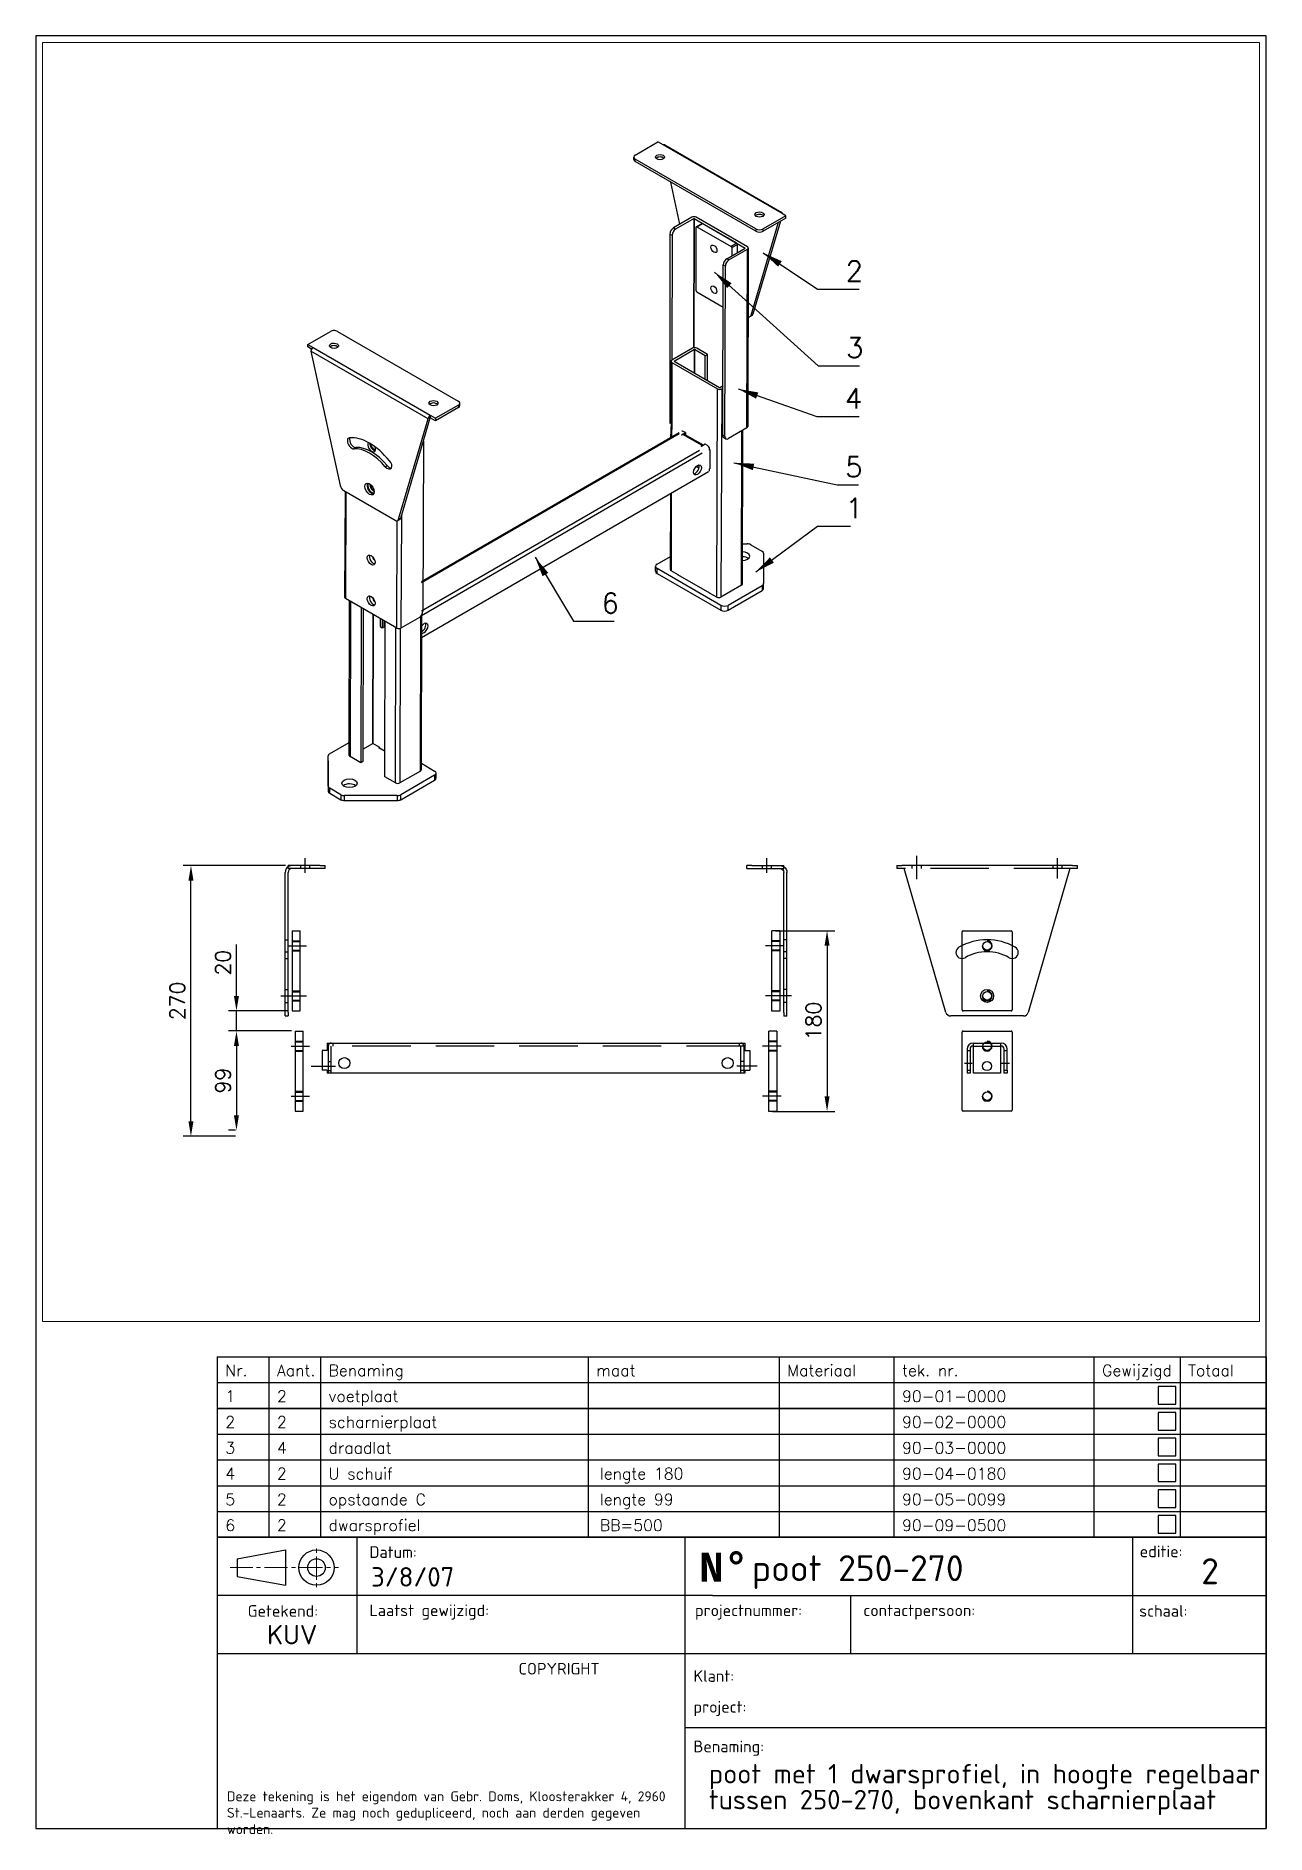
# Paper-space layout 'A4 Ver' of a CAD drawing. Extents: x 549 to 739, y -3 to 275.
# The model-space entities are those that its viewports show. They can reach past a viewport. Long polylines and large blocks are cut down to what shows.
import ezdxf
from ezdxf.enums import TextEntityAlignment as Align

# ---------------------------------------------------------------- set-up
doc = ezdxf.new("R2010")
doc.units = 0
doc.header["$LTSCALE"] = 0.2
doc.linetypes.add('Aslijn', pattern=[28.575, 19.05, -3.175, 3.175, -3.175])
doc.linetypes.add('Streeplijn', pattern=[10, 7, -3])
doc.layers.get('0').update_dxf_attribs({"linetype": 'CONTINUOUS'})
doc.layers.get('Defpoints').update_dxf_attribs({"linetype": 'CONTINUOUS'})
for name, color, linetype in [('70VOL', 5, 'CONTINUOUS'), ('draadlat', 212, 'CONTINUOUS'), ('dwarsprofiel', 42, 'CONTINUOUS'), ('scharnierplaat', 232, 'CONTINUOUS')]:
    doc.layers.add(name, color=color, linetype=linetype)
doc.layers.add('View', color=9, linetype='CONTINUOUS', plot=False)
doc.styles.add('ISOCPEUR', font='isocpeur.ttf')
doc.styles.add('ROMAND', font='', dxfattribs={"height": 2})
doc.styles.add('ROMANS', font='romans.shx')
doc.styles.add('SIMPLEX', font='SIMPLEX', dxfattribs={"width": 0.75})
doc.styles.get('ROMAND').set_extended_font_data('romand.shx')
doc.dimstyles.new('1_OP_06$0', dxfattribs={"dimscale": 6, "dimtxt": 2.5, "dimasz": 2.5, "dimexe": 1.3, "dimexo": 0.6, "dimgap": 1, "dimtad": 1, "dimdec": 1, "dimdsep": 46, "dimtxsty": 'ROMANS', "dimcen": -1.5, "dimclrd": 150, "dimclre": 150, "dimclrt": 5, "dimadec": 0, "dimazin": 0, "dimtfac": 1, "dimtdec": 1, "dimtmove": 0, "dimatfit": 3, "dimfxl": 0, "dimtolj": 1, "dimtzin": 0, "dimarcsym": 0})
doc.dimstyles.new('1_OP_08$7', dxfattribs={"dimscale": 8, "dimtxt": 2.5, "dimasz": 2.5, "dimexe": 1.3, "dimexo": 0.6, "dimgap": 1, "dimtad": 1, "dimdec": 1, "dimdsep": 46, "dimtxsty": 'ROMANS', "dimcen": -1.5, "dimclrd": 150, "dimclre": 150, "dimclrt": 5, "dimadec": 0, "dimazin": 0, "dimtfac": 1, "dimtdec": 1, "dimtmove": 0, "dimatfit": 3, "dimfxl": 0, "dimtolj": 1, "dimtzin": 0, "dimarcsym": 0})

# ---------------------------------------------------------------- blocks, each defined once
blk = doc.blocks.new('ISO_A4')
for p, q in [((200, 287), (10, 287)), ((10, 287), (10, 10)), ((200, 10), (200, 287)), ((10, 10), (200, 10))]:
    blk.add_line(p, q)
blk = doc.blocks.new('titelhoek1')
for p, q in [((162.06, 45), (0.06, 45)), ((0.06, 45), (0.06, 0)), ((21.62, 45), (21.62, 36)), ((72.32, 0), (72.32, 45)), ((141.44, 45), (141.44, 36)), ((162.06, 45), (162.06, 0)), ((3.12, 41.69), (10.59, 43.05)), ((3.12, 41.69), (3.12, 38.96)), ((10.59, 43.05), (10.59, 37.59)), ((3.12, 38.96), (10.59, 37.59)), ((76.56, 36), (0.06, 36)), ((21.62, 36), (21.62, 27)), ((76.56, 36), (162.06, 36)), ((97.85, 36), (97.85, 27)), ((141.44, 36), (141.44, 27)), ((162.06, 27), (0.06, 27)), ((72.32, 15.59), (162.06, 15.59)), ((0.06, 0), (162.06, 0))]:
    blk.add_line(p, q)
at = {"lineweight": 9}
for p, q in [((15.39, 43.28), (15.39, 42.63)), ((15.39, 42.04), (15.39, 38.45)), ((2.04, 40.32), (5.55, 40.32)), ((6.12, 40.32), (6.72, 40.32)), ((7.37, 40.32), (10.93, 40.32)), ((11.55, 40.32), (12.15, 40.32)), ((12.78, 40.32), (16.31, 40.32)), ((16.96, 40.32), (17.53, 40.32)), ((18.15, 40.32), (18.81, 40.32)), ((15.39, 37.93), (15.39, 37.3))]:
    blk.add_line(p, q, dxfattribs=at)
for radius in [2.73, 1.36]:
    blk.add_circle((15.39, 40.32), radius)
at = {"style": 'ISOCPEUR'}
for s, p in [('Datum:', (23.56, 41.82)), ('editie:', (142.55, 41.92)), ('Getekend:', (4.75, 32.72)), ('Laatst gewijzigd:', (23.56, 32.82)), ('projectnummer:', (73.85, 32.82)), ('contactpersoon:', (99.86, 32.82)), ('schaal:', (142.46, 32.74)), ('COPYRIGHT ', (46.6, 23.8)), ('Klant:', (73.62, 22.67)), ('project:', (73.62, 17.91)), ('Benaming:', (73.62, 11.78))]:
    blk.add_text(s, height=1.8, dxfattribs=at).set_placement(p)
at = {"insert": (74.49, 42.64), "char_height": 4.5, "width": 5, "attachment_point": 1, "style": 'ROMAND'}
blk.add_mtext('{\\fMonospac821 BT|b1|i0|c0|p49;N°}', dxfattribs=at)
at = {"lineweight": 9, "insert": (1.56, 5.74), "char_height": 1.52, "width": 71.22, "attachment_point": 1, "style": 'ISOCPEUR'}
blk.add_mtext('Deze tekening is het eigendom van Gebr. Doms, Kloosterakker 4, 2960 St.-Lenaarts. Ze mag noch gedupliceerd, noch aan derden gegeven worden.', dxfattribs=at)
at = {"style": 'ISOCPEUR'}
for tag, height, p in [('TEKENINGNR', 4, (82.64, 37.03)), ('CREATING_DATE', 3, (23.82, 36.49)), ('MODIFICATION_TIME', 3, (23.82, 27.49)), ('PROJECTNR', 3, (73.74, 27.6)), ('CONTACTPERSOON', 3, (99.76, 27.6)), ('KLANTNAAM', 3, (82.92, 21.47)), ('PROJECTOMSCHRIJVING:', 3, (82.92, 16.68))]:
    blk.add_attdef(tag, text='', height=height, dxfattribs=at).set_placement(p, align=Align.BOTTOM_LEFT)
for tag, height, p in [('VERSIE', 4, (153.41, 36.56)), ('MADE_BY', 3, (11.64, 27.56)), ('SCHAAL', 3, (153.27, 27.56))]:
    blk.add_attdef(tag, text='', height=height, dxfattribs=at).set_placement(p, align=Align.BOTTOM_CENTER)
for tag, p in [('BENAMING1', (75.99, 6.97)), ('BENAMING2', (75.99, 2.97))]:
    blk.add_attdef(tag, p, '', height=3, dxfattribs=at)
blk = doc.blocks.new('stuklijst poten 0')
for p, q in [((-1097.3, 0), (0, 0)), ((-1097.3, 0), (-1097.3, -27)), ((-1043.3, 0), (-1043.3, -27)), ((-989.3, 0), (-989.3, -27)), ((-709.3, 0), (-709.3, -27)), ((-509.3, 0), (-509.3, -27)), ((-509.3, 0), (-509.3, -27)), ((-389.3, 0), (-389.3, -27)), ((-180, 0), (-180, -27)), ((-90, 0), (-90, -27)), ((0, 0), (0, -27)), ((-1097.3, -27), (0, -27))]:
    blk.add_line(p, q)
at = {"style": 'SIMPLEX'}
for s, p in [('Nr.', (-1088.8, -20.3)), ('Aant.', (-1034.8, -20.3)), ('Benaming', (-980.8, -20.3)), ('maat', (-700.8, -20.3)), ('Materiaal', (-500.8, -20.3)), ('tek. nr.', (-380.8, -20.3)), ('Gewijzigd', (-171.5, -20.3)), ('Totaal', (-81.5, -20.3))]:
    blk.add_text(s, height=12, dxfattribs=at).set_placement(p)
blk = doc.blocks.new('stuklijstpoten2')
for p, q in [((-1097.3, 0), (0, 0)), ((-1097.3, 0), (-1097.3, -27)), ((-1043.3, 0), (-1043.3, -27)), ((-989.3, 0), (-989.3, -27)), ((-709.3, 0), (-709.3, -27)), ((-509.3, 0), (-509.3, -27)), ((-509.3, 0), (-509.3, -27)), ((-389.3, 0), (-389.3, -27)), ((-180, 0), (-180, -27)), ((-90, 0), (-90, -27)), ((0, 0), (0, -27)), ((-1097.3, -27), (0, -27))]:
    blk.add_line(p, q)
blk.add_lwpolyline([(-94.3, -4.3), (-112.7, -4.3), (-112.7, -22.7), (-94.3, -22.7)], close=True)
at = {"style": 'SIMPLEX'}
for tag, p in [('1GENST{4.5}', (-1088.8, -20.3)), ('2GENST{4.5}', (-1034.8, -20.3)), ('5GENST{17.5}', (-980.8, -20.3)), ('14GENST{22.5}', (-697.9, -20.3)), ('9GENST{20}', (-500.8, -20.3)), ('15GENST{10}', (-380.8, -20.3)), ('17GENST{7.5}', (-81.5, -20.3))]:
    blk.add_attdef(tag, p, '', height=12, dxfattribs=at)
blk = doc.blocks.new('A$C4EBF2C44')
for p, q in [((0, 150), (5, 150)), ((0, 150), (0, 147)), ((5, 147), (0, 147)), ((175, 150), (5, 150)), ((49, 3.6), (7.5, 147)), ((172.5, 147), (131, 3.6)), ((172.5, 147), (172.5, 147)), ((175, 150), (180, 150)), ((180, 147), (175, 147)), ((180, 147), (180, 150)), ((126.2, 0), (53.8, 0))]:
    blk.add_line(p, q)
at = {"linetype": 'Streeplijn'}
blk.add_line((175, 147), (5, 147), dxfattribs=at)
at = {"linetype": 'Streeplijn', "ltscale": 3.628447}
for p, q in [((15.5, 147), (15.5, 150)), ((24.5, 147), (24.5, 150)), ((155.5, 150), (155.5, 147)), ((164.5, 150), (164.5, 147))]:
    blk.add_line(p, q, dxfattribs=at)
at = {"linetype": 'Aslijn'}
for p, q in [((20, 136.3), (20, 159.8)), ((160, 136.9), (160, 157.4))]:
    blk.add_line(p, q, dxfattribs=at)
blk.add_circle((90, 20), 6.5)
for centre, radius, start, end in [((90, 20), 56, 60, 120), ((65, 63.3), 6, 120, 300), ((90, 20), 44, 60, 120), ((115, 63.3), 6, 240, 60), ((53.8, 5), 5, 196.1254, 270), ((126.2, 5), 5, 270, 343.8746)]:
    blk.add_arc(centre, radius, start, end)
blk = doc.blocks.new('90-09-0500A')
for p, q in [((16, 22.5), (11, 22.5)), ((11, 22.5), (11, 3)), ((16, 30), (432, 30)), ((16, 30), (16, 22.5)), ((432, 30), (432, 22.5)), ((432, 22.5), (437, 22.5)), ((437, 22.5), (437, 3)), ((16, 3), (11, 3)), ((16, 3), (16, 0)), ((432, 0), (16, 0)), ((432, 3), (432, 0)), ((432, 3), (437, 3))]:
    blk.add_line(p, q)
at = {"linetype": 'Streeplijn'}
for p, q in [((432, 27), (16, 27)), ((17, 27), (17, 0)), ((20, 0), (20, 27)), ((21.5, 30), (21.5, 27)), ((426.5, 30), (426.5, 27)), ((428, 0), (428, 27)), ((431, 27), (431, 0)), ((17, 11.5), (20, 11.5)), ((17, 2.5), (20, 2.5)), ((431, 11.5), (428, 11.5)), ((431, 2.5), (428, 2.5))]:
    blk.add_line(p, q, dxfattribs=at)
at = {"linetype": 'Aslijn'}
for p, q in [((0, 7), (24, 7)), ((444.3, 7), (424, 7))]:
    blk.add_line(p, q, dxfattribs=at)
for centre in [(33, 10), (415, 10), (415, 10)]:
    blk.add_circle(centre, 5.5)
at = {"linetype": 'Streeplijn'}
for centre, start, end in [((20, 27), 90, 180), ((428, 27), 0, 90)]:
    blk.add_arc(centre, 3, start, end, dxfattribs=at)
blk = doc.blocks.new('A$C334307B7')
at = {"ltscale": 3.59389}
for p, q in [((0, 1), (0, 79)), ((50, 79), (50, 1))]:
    blk.add_line(p, q, dxfattribs=at)
blk.add_line((1, 80), (49, 80))
at = {"ltscale": 3.572625}
blk.add_line((49, 0), (1, 0), dxfattribs=at)
for centre in [(25, 65), (25, 15)]:
    blk.add_circle(centre, 4.25)
at = {"ltscale": 0.598278}
for centre, start, end in [((1, 79), 90, 180), ((49, 79), 0, 90), ((1, 1), 180, 270), ((49, 1), 270, 0)]:
    blk.add_arc(centre, 1, start, end, dxfattribs=at)
at = {"color": 3}
for centre in [(25, 65), (25, 15)]:
    blk.add_arc(centre, 5, 180, 90, dxfattribs=at)
blk = doc.blocks.new('A$C72246AC3')
at = {"ltscale": 3.620644}
blk.add_line((4.2, 80), (4.2, 0), dxfattribs=at)
at = {"ltscale": 3.870343}
for p, q in [((4.2, 80), (12.2, 80)), ((4.2, 0), (12.2, 0))]:
    blk.add_line(p, q, dxfattribs=at)
at = {"ltscale": 3.59389}
blk.add_line((12.2, 0), (12.2, 80), dxfattribs=at)
at = {"linetype": 'Aslijn'}
for p, q in [((0, 65), (18.4, 65)), ((0, 15), (18.4, 15))]:
    blk.add_line(p, q, dxfattribs=at)
at = {"linetype": 'Streeplijn'}
for p, q in [((4.2, 70), (12.2, 70)), ((4.2, 69.2), (12.2, 69.2)), ((4.2, 60.7), (12.2, 60.7)), ((4.2, 60), (12.2, 60)), ((4.2, 20), (12.2, 20)), ((4.2, 19.2), (12.2, 19.2)), ((4.2, 10.7), (12.2, 10.7)), ((4.2, 10), (12.2, 10))]:
    blk.add_line(p, q, dxfattribs=at)
blk = doc.blocks.new('A$C764925F4')
for p, q in [((7.4, 147), (7.4, 150)), ((39.4, 150), (7.4, 150)), ((39.4, 147), (7.4, 147)), ((39.4, 150), (44.4, 150)), ((44.4, 147), (39.4, 147)), ((44.4, 147), (44.4, 150)), ((4.4, 3.6), (4.4, 143.1)), ((7.4, 3.6), (7.4, 143.1)), ((4.4, 0), (4.4, 3.6)), ((4.4, 0), (7.4, 0)), ((7.4, 3.6), (7.4, 0))]:
    blk.add_line(p, q)
at = {"linetype": 'Streeplijn', "ltscale": 3.628447}
for p, q in [((19.9, 147), (19.9, 150)), ((28.9, 147), (28.9, 150)), ((4.4, 76), (7.4, 76)), ((4.4, 64), (7.4, 64)), ((4.4, 57.3), (7.4, 57.3)), ((4.4, 26.5), (7.4, 26.5)), ((4.4, 13.5), (7.4, 13.5))]:
    blk.add_line(p, q, dxfattribs=at)
at = {"linetype": 'Aslijn'}
for p, q in [((24.4, 142.6), (24.4, 157.4)), ((0, 20), (14.2, 20))]:
    blk.add_line(p, q, dxfattribs=at)
for radius, start in [(6.9, 124.4174), (3.9, 90)]:
    blk.add_arc((11.3, 143.1), radius, start, 180)
at = {"linetype": 'Streeplijn'}
blk.add_arc((11.3, 143.1), 6.9, 90, 124.4174, dxfattribs=at)
blk = doc.blocks.new('A$C03F00B1E')
at = {"ltscale": 3.628286}
for p, q in [((2.6, 24), (2.6, 0)), ((5.6, 24), (5.6, 0)), ((39.6, 0), (39.6, 24)), ((42.6, 3), (42.6, 24))]:
    blk.add_line(p, q, dxfattribs=at)
for p, q in [((2.6, 22.5), (5.6, 22.5)), ((39.6, 22.5), (42.6, 22.5)), ((2.6, 3), (5.6, 3)), ((39.6, 3), (42.6, 3))]:
    blk.add_line(p, q)
at = {"ltscale": 3.732117}
for p, q in [((8.6, 30), (36.6, 30)), ((36.1, 0), (9.1, 0))]:
    blk.add_line(p, q, dxfattribs=at)
at = {"ltscale": 1.142337}
for p, q in [((8.6, 27), (9.1, 27)), ((36.1, 27), (36.6, 27))]:
    blk.add_line(p, q, dxfattribs=at)
at = {"ltscale": 3.731979}
for p, q in [((9.1, 0), (9.1, 30)), ((36.1, 30), (36.1, 0))]:
    blk.add_line(p, q, dxfattribs=at)
at = {"linetype": 'Streeplijn'}
blk.add_line((9.1, 27), (36.1, 27), dxfattribs=at)
at = {"ltscale": 0.19037}
blk.add_line((36.1, 30), (36.6, 30), dxfattribs=at)
at = {"linetype": 'Aslijn'}
for p, q in [((0, 10), (7.9, 10)), ((37, 10), (44.9, 10))]:
    blk.add_line(p, q, dxfattribs=at)
at = {"ltscale": 1.142718}
for p, q in [((5.6, 0), (2.6, 0)), ((42.6, 0), (39.6, 0)), ((42.6, 3), (42.6, 0))]:
    blk.add_line(p, q, dxfattribs=at)
blk.add_circle((22.6, 7), 4.5)
at = {"ltscale": 3.628286}
for centre, radius, start, end in [((8.6, 24), 6, 90, 180), ((8.6, 24), 3, 90, 180), ((36.6, 24), 6, 0, 90), ((36.6, 24), 3, 0, 90)]:
    blk.add_arc(centre, radius, start, end, dxfattribs=at)
blk = doc.blocks.new('*D34')
at = {"layer": '70VOL', "color": 150, "lineweight": -2}
for p, q in [((254.5, 1135.8), (152.4, 1135.8)), ((160.2, 880.8), (160.2, 1120.8)), ((204.5, 865.8), (152.4, 865.8))]:
    blk.add_line(p, q, dxfattribs=at)
at = {"layer": '70VOL', "color": 150}
for points in [[(157.7, 1120.8), (162.7, 1120.8), (160.2, 1135.8)], [(157.7, 880.8), (162.7, 880.8), (160.2, 865.8)]]:
    blk.add_solid(points, dxfattribs=at)
at = {"layer": 'Defpoints', "color": 0}
for p in [(160.2, 1135.8), (258.1, 1135.8), (208.1, 865.8)]:
    blk.add_point(p, dxfattribs=at)
at = {"layer": '70VOL', "color": 5, "insert": (146.7, 1000.8), "char_height": 15, "attachment_point": 5, "rotation": 90, "style": 'ROMANS'}
blk.add_mtext('\\A1;270', dxfattribs=at)
blk = doc.blocks.new('*D35')
at = {"layer": '70VOL', "color": 150, "lineweight": -2}
for p, q in [((205.5, 1005.8), (205.5, 1057)), ((257.5, 990.8), (197.7, 990.8)), ((205.5, 970.8), (205.5, 990.8)), ((257.5, 970.8), (197.7, 970.8)), ((205.5, 955.8), (205.5, 940.8))]:
    blk.add_line(p, q, dxfattribs=at)
at = {"layer": '70VOL', "color": 150}
for points in [[(203, 1005.8), (208, 1005.8), (205.5, 990.8)], [(203, 955.8), (208, 955.8), (205.5, 970.8)]]:
    blk.add_solid(points, dxfattribs=at)
at = {"layer": 'Defpoints', "color": 0}
for p in [(261.1, 990.8), (205.5, 970.8), (261.1, 970.8)]:
    blk.add_point(p, dxfattribs=at)
at = {"layer": '70VOL', "color": 5, "insert": (192, 1038.9), "char_height": 15, "attachment_point": 5, "rotation": 90, "style": 'ROMANS'}
blk.add_mtext('\\A1;20', dxfattribs=at)
blk = doc.blocks.new('*D36')
at = {"layer": '70VOL', "color": 150, "lineweight": -2}
for p, q in [((742.7, 1070.7), (801.8, 1070.7)), ((794, 1055.7), (794, 905.7)), ((739.7, 890.7), (801.8, 890.7))]:
    blk.add_line(p, q, dxfattribs=at)
at = {"layer": '70VOL', "color": 150}
for points in [[(791.5, 1055.7), (796.5, 1055.7), (794, 1070.7)], [(791.5, 905.7), (796.5, 905.7), (794, 890.7)]]:
    blk.add_solid(points, dxfattribs=at)
at = {"layer": 'Defpoints', "color": 0}
for p in [(739.1, 1070.7), (736.1, 890.7), (794, 890.7)]:
    blk.add_point(p, dxfattribs=at)
at = {"layer": '70VOL', "color": 5, "insert": (780.5, 980.7), "char_height": 15, "attachment_point": 5, "rotation": 90, "style": 'ROMANS'}
blk.add_mtext('\\A1;180', dxfattribs=at)
blk = doc.blocks.new('*D21')
at = {"layer": '70VOL', "color": 150, "lineweight": -2}
for p, q in [((260.5, 970.8), (197.7, 970.8)), ((205.5, 955.8), (205.5, 886.8)), ((204.5, 871.8), (197.7, 871.8))]:
    blk.add_line(p, q, dxfattribs=at)
at = {"layer": '70VOL', "color": 150}
for points in [[(203, 955.8), (208, 955.8), (205.5, 970.8)], [(203, 886.8), (208, 886.8), (205.5, 871.8)]]:
    blk.add_solid(points, dxfattribs=at)
at = {"layer": 'Defpoints', "color": 0}
for p in [(264.1, 970.8), (205.5, 871.8), (208.1, 871.8)]:
    blk.add_point(p, dxfattribs=at)
at = {"layer": '70VOL', "color": 5, "insert": (192, 921.3), "char_height": 15, "attachment_point": 5, "rotation": 90, "style": 'ROMANS'}
blk.add_mtext('\\A1;99', dxfattribs=at)

msp = doc.modelspace()

# ---------------------------------------------------------------- linework, layer by layer
at = {"layer": '70VOL'}
for p, q in [((602.83, 1843.94), (625.43, 1857.02)), ((630.74, 1853.96), (625.43, 1857.02)), ((630.74, 1853.96), (630.74, 1853.96)), ((747.56, 1786.51), (630.74, 1853.96)), ((630.74, 1853.96), (630.74, 1853.96)), ((632.23, 1854.11), (749.06, 1786.66)), ((601.37, 1839.46), (601.37, 1841.9)), ((602.84, 1837.41), (602.84, 1839.85)), ((723.2, 1770.36), (602.84, 1839.85)), ((723.2, 1767.91), (602.84, 1837.41)), ((647.42, 1775), (638.28, 1816.95)), ((659.36, 1781.91), (641, 1771.28)), ((661.48, 1780.68), (643.12, 1770.06)), ((661.34, 1651.76), (661.48, 1780.68)), ((661.48, 1780.68), (661.34, 1651.76)), ((661.48, 1780.68), (712.46, 1751.25)), ((714.58, 1752.48), (663.6, 1781.91)), ((663.83, 1772.56), (669.48, 1775.83)), ((664.33, 1772.51), (669.98, 1775.78)), ((703.96, 1756.16), (669.98, 1775.78)), ((745.38, 1776.66), (718.08, 1684.01)), ((747.5, 1777.89), (720.19, 1685.23)), ((752.87, 1783.44), (730.27, 1770.36)), ((752.87, 1780.99), (730.27, 1767.91)), ((747.56, 1786.51), (747.56, 1786.51)), ((752.87, 1783.44), (747.56, 1786.51)), ((747.56, 1786.51), (747.56, 1786.51)), ((747.56, 1786.51), (747.56, 1786.51)), ((749.68, 1785.29), (749.68, 1785.29)), ((749.68, 1785.29), (749.68, 1785.29)), ((752.87, 1780.99), (752.87, 1783.44)), ((637.46, 1765.16), (637.26, 1576.21)), ((637.46, 1765.16), (639.59, 1763.93)), ((639.59, 1763.93), (639.45, 1639.45)), ((643.12, 1770.06), (641, 1771.28)), ((663.55, 1708.46), (663.62, 1772.1)), ((664.33, 1772.51), (698.31, 1752.89)), ((723.2, 1770.36), (723.2, 1767.91)), ((730.27, 1767.91), (730.27, 1770.36)), ((694.1, 1740.62), (712.46, 1751.25)), ((696.22, 1739.4), (694.1, 1740.62)), ((696.22, 1739.4), (714.58, 1750.03)), ((703.96, 1756.16), (698.31, 1752.89)), ((699.02, 1751.66), (699.01, 1743.47)), ((699.02, 1751.66), (704.67, 1754.93)), ((704.66, 1746.74), (704.67, 1754.93)), ((712.46, 1751.25), (712.46, 1751.25)), ((714.05, 1571.97), (714.58, 1750.03)), ((715.46, 1751.25), (714.93, 1573.2)), ((690.04, 1564.61), (690.56, 1734.5)), ((690.56, 1734.5), (692.69, 1733.27)), ((692.17, 1563.38), (692.69, 1733.27)), ((690.52, 1692.07), (664.26, 1707.23)), ((720.19, 1685.23), (718.08, 1684.01)), ((276.57, 1655.09), (299.17, 1668.17)), ((306.24, 1668.17), (426.6, 1598.68)), ((719.3, 1684), (717.18, 1682.78)), ((276.57, 1652.64), (276.57, 1655.09)), ((276.57, 1655.09), (281.88, 1652.02)), ((280.38, 1650.44), (276.57, 1652.64)), ((281.88, 1652.02), (398.7, 1584.57)), ((281.88, 1652.02), (281.88, 1652.02)), ((281.88, 1652.02), (281.88, 1652.02)), ((281.88, 1652.02), (281.88, 1652.02)), ((659.93, 1651.3), (639.45, 1639.45)), ((662.05, 1650.08), (641.57, 1638.22)), ((662.05, 1650.08), (662.03, 1626.41)), ((662.03, 1626.42), (662.05, 1650.08)), ((672.67, 1643.95), (662.05, 1650.08)), ((674.79, 1645.17), (664.17, 1651.3)), ((279.76, 1648.35), (308.98, 1514.4)), ((396.58, 1580.9), (279.76, 1648.35)), ((638.57, 1638.23), (638.52, 1576.94)), ((639.46, 1637), (639.4, 1577.45)), ((639.46, 1637), (684.77, 1610.84)), ((686.89, 1612.06), (641.57, 1638.22)), ((641.57, 1638.22), (641.57, 1638.22)), ((672.65, 1620.28), (672.67, 1643.95)), ((672.67, 1643.95), (674.79, 1645.17)), ((674.76, 1619.06), (674.79, 1645.17)), ((686.89, 1612.06), (690.43, 1614.11)), ((428.07, 1594.18), (428.07, 1596.63)), ((684.04, 1403.27), (684.77, 1610.84)), ((689.01, 1610.84), (688.28, 1403.27)), ((689.01, 1610.84), (690.43, 1611.66)), ((367.1, 1480.85), (396.58, 1580.9)), ((369.22, 1482.07), (398.7, 1582.13)), ((398.7, 1582.13), (396.58, 1580.9)), ((398.7, 1582.13), (398.7, 1584.58)), ((398.7, 1584.57), (398.7, 1584.58)), ((398.7, 1584.58), (404.01, 1581.51)), ((398.7, 1584.57), (398.7, 1582.13)), ((398.7, 1582.13), (398.7, 1584.57)), ((398.7, 1584.57), (398.7, 1584.57)), ((404.01, 1579.06), (398.7, 1582.13)), ((398.7, 1582.13), (398.7, 1582.13)), ((398.7, 1582.13), (398.7, 1582.13)), ((426.61, 1594.59), (404.01, 1581.51)), ((426.61, 1592.14), (404.01, 1579.06)), ((404.01, 1581.51), (404.01, 1579.06)), ((426.61, 1594.59), (426.61, 1592.14)), ((639.4, 1577.45), (637.26, 1576.21)), ((639.4, 1577.45), (638.88, 1562.59)), ((646.68, 1567.11), (389.94, 1418.5)), ((646.68, 1566.09), (389.94, 1417.48)), ((638.67, 1577.03), (637.99, 1562.08)), ((649, 1564.98), (652.89, 1567.23)), ((649.36, 1564.77), (649, 1564.98)), ((650.41, 1565.39), (649.36, 1564.77)), ((669.53, 1554.35), (650.41, 1565.39)), ((652.89, 1567.23), (650.76, 1568.45)), ((670.76, 1554.65), (651.91, 1565.54)), ((652.89, 1567.23), (652.88, 1564.98)), ((692.17, 1563.38), (690.04, 1564.61)), ((691.07, 1562.32), (693.2, 1561.1)), ((714.05, 1571.97), (695.69, 1561.35)), ((708.76, 1415.12), (709.1, 1569.11)), ((709.64, 1416.35), (709.98, 1569.61)), ((322.51, 1551.08), (324.63, 1552.31)), ((669.61, 1546.63), (389.9, 1384.72)), ((389.91, 1389.63), (666.79, 1549.9)), ((391.85, 1558.88), (391.33, 1389.24)), ((668.47, 1553.74), (669.53, 1554.35)), ((668.83, 1553.53), (668.47, 1553.74)), ((672.71, 1555.78), (668.83, 1553.53)), ((674.83, 1554.55), (672.71, 1555.78)), ((676.95, 1549.66), (676.96, 1550.88)), ((677.31, 1549.86), (676.95, 1549.66)), ((676.96, 1550.5), (677.31, 1550.29)), ((677.31, 1550.29), (677.29, 1531.09)), ((353.66, 1533.1), (355.78, 1534.32)), ((676.03, 1528.33), (389.88, 1362.69)), ((666.4, 1531.66), (663.47, 1533.36)), ((676.93, 1531.3), (677.29, 1531.5)), ((677.29, 1531.09), (676.93, 1531.3)), ((676.93, 1528.85), (676.93, 1531.3)), ((312.37, 1509.49), (363.69, 1479.86)), ((313.78, 1508.68), (313.33, 1403.15)), ((314.66, 1508.17), (314.21, 1401.92)), ((637.93, 1506.27), (637.84, 1430.66)), ((638.81, 1506.78), (638.73, 1429.43)), ((365.19, 1372.49), (365.64, 1479.41)), ((366.2, 1479.61), (368.32, 1480.84)), ((369.22, 1482.07), (367.1, 1480.85)), ((369.89, 1484.35), (369.43, 1372.49)), ((709.68, 1456.41), (714.38, 1456.41)), ((717.91, 1455.56), (729.14, 1449.08)), ((623.1, 1429.04), (623.11, 1433.93)), ((624.57, 1435.97), (637.86, 1443.66)), ((730.61, 1447.04), (730.68, 1416.73)), ((624.57, 1426.99), (624.58, 1431.88)), ((624.57, 1426.99), (688.29, 1390.2)), ((688.3, 1395.09), (624.58, 1431.88)), ((645.81, 1425.34), (638.73, 1429.43)), ((677.31, 1407.15), (645.45, 1425.55)), ((730.67, 1411.83), (730.68, 1416.72)), ((365.19, 1372.49), (314.21, 1401.92)), ((317.94, 1245.49), (318.28, 1399.58)), ((319.16, 1399.07), (318.82, 1244.26)), ((684.04, 1403.27), (676.96, 1407.36)), ((708.76, 1415.12), (688.28, 1403.27)), ((729.22, 1414.69), (695.37, 1395.09)), ((695.37, 1390.2), (729.21, 1409.79)), ((729.22, 1414.69), (729.21, 1409.79)), ((329.78, 1392.93), (329.44, 1238.12)), ((331.9, 1391.71), (331.56, 1239.35)), ((341.42, 1257.34), (341.73, 1386.04)), ((341.73, 1386.04), (341.42, 1257.34)), ((348.65, 1382.04), (348.64, 1374.01)), ((350.77, 1380.82), (350.76, 1372.78)), ((387.79, 1383.12), (369.43, 1372.49)), ((388.85, 1229.95), (389.19, 1384.27)), ((390.07, 1385.4), (389.73, 1231.17)), ((688.3, 1395.09), (688.29, 1390.2)), ((695.37, 1390.2), (695.37, 1395.09)), ((348.64, 1374.01), (350.76, 1372.78)), ((350.76, 1372.78), (352.53, 1373.81)), ((352.53, 1373.4), (352.17, 1373.6)), ((352.54, 1379.8), (352.53, 1373.4)), ((353.51, 1224.23), (353.85, 1379.04)), ((364.13, 1218.1), (364.47, 1372.91)), ((368.72, 1372.19), (368.38, 1218.1)), ((298.36, 1247.15), (317.95, 1258.49)), ((331.57, 1251.64), (341.42, 1257.34)), ((348.5, 1253.25), (341.42, 1257.34)), ((296.89, 1240.21), (296.9, 1245.11)), ((296.89, 1240.21), (296.9, 1245.1)), ((296.89, 1240.21), (296.96, 1209.9)), ((296.96, 1214.8), (296.9, 1245.1)), ((329.44, 1238.12), (318.82, 1244.26)), ((331.56, 1239.35), (329.44, 1238.12)), ((347.44, 1253.05), (348.14, 1253.45)), ((353.54, 1249.52), (347.44, 1253.05)), ((348.5, 1252.43), (348.5, 1253.25)), ((389.74, 1237.6), (403, 1229.95)), ((364.13, 1218.1), (353.51, 1224.23)), ((388.85, 1229.95), (368.38, 1218.1)), ((369.15, 1201.37), (403, 1220.97)), ((403.01, 1225.86), (369.16, 1206.27)), ((403.01, 1225.86), (403, 1220.97)), ((404.46, 1223), (404.47, 1227.9)), ((296.96, 1214.8), (296.96, 1209.9)), ((298.43, 1207.86), (298.43, 1212.75)), ((309.66, 1206.27), (298.43, 1212.75)), ((298.43, 1207.86), (309.66, 1201.37)), ((309.66, 1206.27), (309.66, 1201.37)), ((313.19, 1200.53), (313.2, 1205.42)), ((365.63, 1205.42), (313.2, 1205.42)), ((365.63, 1205.42), (365.62, 1200.53)), ((369.15, 1201.37), (369.16, 1206.27)), ((313.19, 1200.53), (365.62, 1200.53))]:
    msp.add_line(p, q, dxfattribs=at)
msp.add_arc((398.7, 1582.13), 0.000816, 210.06401, 201.80141, dxfattribs=at)
for centre, major_axis, ratio, start_param, end_param in [((630.73, 1851.51), (1.5, 2.6), 0.5758617, 0, 0.7853982), ((606.37, 1841.9), (-5, 0.01), 0.5780931, -0.7834645, 0.7873319), ((606.37, 1839.45), (-5, 0.01), 0.5780931, 0, 0.7873319), ((627.58, 1839.45), (-4.5, 0.01), 0.5780931, 3.631445, 5.793333), ((661.48, 1780.68), (-3, 0), 0.5780931, 3.9289245, 5.4997209), ((669.98, 1774.96), (-0.501, 0.865), 0.5780931, -0.7873319, 0), ((726.7, 1782.22), (-4.5, 0.01), 0.5780931, 3.631445, 5.793333), ((747.56, 1784.06), (1.5, 2.6), 0.5758617, -0.7853982, 0.7853982), ((640.99, 1767.2), (2.5, 4.33), 0.5758617, 0.7853982, 2.3561945), ((643.12, 1765.98), (2.5, 4.33), 0.5758617, 0.7853982, 2.3561945), ((664.33, 1771.69), (-0.501, 0.865), 0.5780931, -0.7873319, 0.7834645), ((726.73, 1772.41), (-5, 0.01), 0.5780931, 0.7873319, 2.3581282), ((726.73, 1769.96), (-5, 0.01), 0.5780931, 0.7873319, 2.3581282), ((694.09, 1736.54), (2.5, 4.33), 0.5758617, 0.7853982, 2.3561945), ((696.22, 1735.32), (2.5, 4.33), 0.5758617, 0.7853982, 2.3561945), ((698.31, 1752.07), (-0.501, 0.865), 0.5780931, 3.9250571, 5.4958534), ((703.96, 1755.34), (-0.501, 0.865), 0.5780931, 3.9250571, 5.4958534), ((712.46, 1751.25), (-3, 0), 0.5780931, 2.3581282, 3.9289245), ((664.26, 1708.05), (-0.501, 0.865), 0.5780931, 0.7834645, 2.3542608), ((716.79, 1688.33), (-2.5, 4.33), 0.5780931, 3.1415927, 3.6436156), ((302.71, 1666.12), (-5, 0.01), 0.5780931, 3.9289245, 5.4997209), ((714.68, 1687.1), (-2.5, 4.33), 0.5780931, 2.5565687, 3.6436156), ((281.88, 1649.57), (1.5, 2.6), 0.5758617, 0.7853982, 2.3561945), ((302.73, 1651.41), (-4.5, 0.01), 0.5780931, 3.631445, 5.793333), ((662.05, 1650.08), (-3, 0), 0.5780931, 3.9289245, 5.4997209), ((641.58, 1638.22), (-3, 0), 0.5780931, -0.7834645, 0.7873319), ((401.85, 1594.19), (-4.5, 0.01), 0.5780931, 3.631445, 5.793333), ((423.07, 1596.63), (-5, 0.01), 0.5780931, 2.3581282, 3.9289245), ((686.89, 1612.06), (-3, 0), 0.5780931, 0.7873319, 2.3581282), ((398.7, 1582.13), (1.5, 2.6), 0.5758617, 0.7853982, 2.3561945), ((423.07, 1594.19), (-5, 0.01), 0.5780931, 2.3581282, 3.1415927), ((320.39, 1556.55), (-3.23, 5.16), 0.5634388, -0.3280841, 2.8135086), ((322.51, 1557.77), (-3.01, 5.19), 0.5780931, 0.3535412, 2.8778596), ((338.05, 1511), (-28.05, 48.47), 0.5780931, -1.3109306, -0.2637331), ((650.76, 1566), (-1.5, 2.6), 0.5780931, -0.7873319, 0), ((650.41, 1562.94), (1.5, 2.6), 0.5758617, 0, 0.7853982), ((693.57, 1566.65), (2.5, 4.33), 0.5758617, 2.3561945, 3.1415927), ((695.7, 1565.43), (2.5, 4.33), 0.5758617, 2.3561945, 3.9269908), ((711.93, 1573.2), (-3, 0), 0.5780931, 2.3581282, 3.1415927), ((338.05, 1511), (-22.04, 38.08), 0.5780931, -1.3109306, -0.2637331), ((340.17, 1512.22), (-22.04, 38.08), 0.5780931, -1.3109306, -0.2637331), ((340.22, 1553.02), (-2.76, 4.76), 0.5780931, 0.2117148, 4.3841554), ((342.33, 1554.25), (-2.76, 4.76), 0.5780931, 0.7838336, 2.746438), ((342.33, 1554.25), (-2.1, 3.62), 0.5780931, 0.7902891, 2.9938805), ((669.53, 1551.9), (1.5, 2.6), 0.5758617, 0.198646, 0.7853982), ((674.83, 1552.11), (-1.5, 2.6), 0.5780931, 3.9250571, 5.4958534), ((355.79, 1536.11), (-3.84, 4.35), 0.6257944, 1.7176136, 4.8592062), ((357.91, 1537.34), (-3.01, 5.19), 0.5780931, 1.830662, 2.7809542), ((662.81, 1531.29), (2.75, 4.76), 0.5758617, 3.5391736, 5.8856043), ((312.38, 1513.57), (-2.5, 4.33), 0.5780931, 1.0649059, 2.3542608), ((340.17, 1512.22), (-3.26, 5.63), 0.5780931, 0.3317813, 2.8098113), ((340.17, 1512.22), (-2.76, 4.76), 0.5780931, 0.127671, 3.0139216), ((342.29, 1513.45), (-2.76, 4.76), 0.5780931, 0.6959159, 2.4456767), ((342.29, 1513.45), (-2.1, 3.62), 0.5780931, 0.7244728, 2.4171199), ((363.7, 1483.94), (-2.5, 4.33), 0.5780931, 2.3542608, 3.6436156), ((365.82, 1485.17), (-2.5, 4.33), 0.5780931, 3.1415927, 3.6436156), ((714.38, 1453.52), (-5, 0.01), 0.5780931, 3.9289245, 4.7143227), ((341.88, 1441.47), (-2.76, 4.76), 0.5780931, 0.3951547, 2.746438), ((344, 1442.7), (-2.1, 3.62), 0.5780931, 0.9825373, 2.1590553), ((628.11, 1433.93), (-5, 0.01), 0.5780931, -0.7834645, 0.7873319), ((709.4, 1444.15), (-7.5, 0.01), 0.5780931, 1.6060227, 4.6771626), ((709.4, 1439.25), (-7.5, 0.01), 0.5780931, 3.7415348, 4.6771626), ((725.61, 1447.04), (-5, 0.01), 0.5780931, 3.1435264, 3.9289245), ((628.1, 1429.03), (-5, 0.01), 0.5780931, 0, 0.7873319), ((640.85, 1430.66), (-3, 0), 0.5780931, 0, 0.7873319), ((706.64, 1416.35), (-3, 0), 0.5780931, 2.3581282, 3.1415927), ((725.68, 1416.73), (-5, 0.01), 0.5780931, 2.3581282, 3.1435264), ((316.33, 1403.15), (-3, 0), 0.5780931, 0, 0.7873319), ((341.83, 1400.67), (-2.76, 4.76), 0.5780931, 0.3951547, 2.746438), ((343.95, 1401.9), (-2.1, 3.62), 0.5780931, 0.9825373, 2.1590553), ((686.16, 1404.5), (-3, 0), 0.5780931, 0.7873319, 2.3581282), ((725.67, 1411.83), (-5, 0.01), 0.5780931, 2.3581282, 3.1415927), ((387.8, 1387.2), (2.5, 4.33), 0.5758617, 3.9269908, 5.4977871), ((691.83, 1392.24), (-5, 0.01), 0.5780931, 0.7873319, 2.3581282), ((691.83, 1397.14), (-5, 0.01), 0.5780931, 0.7873319, 2.3581282), ((367.31, 1373.72), (-3, 0), 0.5780931, 0.7873319, 2.3581282), ((392.5, 1372.36), (2.75, 4.76), 0.5758617, 3.1883107, 7.8072636), ((390.38, 1373.59), (2.75, 4.76), 0.5758617, 3.8009126, 5.8856043), ((301.9, 1245.1), (-5, 0.01), 0.5780931, -0.7834645, 0.0019337), ((320.94, 1245.48), (-3, 0), 0.5780931, 0, 0.7873319), ((386.73, 1231.18), (-3, 0), 0.5780931, 2.3581282, 3.1415927), ((399.47, 1227.91), (-5, 0.01), 0.5780931, 2.3581282, 3.9289245), ((399.46, 1223.01), (-5, 0.01), 0.5780931, 2.3581282, 3.1415927), ((301.96, 1214.8), (-5, 0.01), 0.5780931, 0.0019337, 0.7873319), ((301.96, 1209.9), (-5, 0.01), 0.5780931, 0.0019337, 0.7873319), ((313.19, 1208.31), (-5, 0.01), 0.5780931, 0.7873319, 1.57273), ((313.19, 1203.42), (-5, 0.01), 0.5780931, 0.7873319, 1.57273), ((318.17, 1212.79), (-7.5, 0.01), 0.5780931, 3.7415348, 5.6832432), ((366.25, 1219.32), (-3, 0), 0.5780931, 0.7873319, 2.3581282), ((365.61, 1203.42), (-5, 0.01), 0.5780931, 1.57273, 2.3581282), ((365.62, 1208.31), (-5, 0.01), 0.5780931, 1.57273, 2.3581282)]:
    msp.add_ellipse(centre, major_axis=major_axis, ratio=ratio, start_param=start_param, end_param=end_param, dxfattribs=at)
for centre, major_axis, ratio in [((627.58, 1841.9), (-4.5, 0.01), 0.5780931), ((726.7, 1784.67), (-4.5, 0.01), 0.5780931), ((681.31, 1750.46), (2.1, -3.62), 0.5780931), ((681.26, 1709.66), (2.1, -3.62), 0.5780931), ((302.73, 1653.86), (4.5, -0.01), 0.5780931), ((401.86, 1596.63), (4.5, -0.01), 0.5780931), ((664.94, 1530.06), (-2.75, -4.76), 0.5758617), ((338.05, 1511), (-3.26, 5.63), 0.5780931), ((339.76, 1440.25), (-2.76, 4.76), 0.5780931), ((339.71, 1399.45), (-2.76, 4.76), 0.5780931), ((318.17, 1217.69), (-7.5, 0.01), 0.5780931)]:
    msp.add_ellipse(centre, major_axis=major_axis, ratio=ratio, dxfattribs=at)

# ---------------------------------------------------------------- block references
at = {"layer": 'draadlat'}
for name, p in [('A$C72246AC3', (256.88, 990.75)), ('A$C334307B7', (928.48, 990.75)), ('A$C72246AC3', (259.88, 890.75)), ('A$C334307B7', (928.48, 890.75))]:
    msp.add_blockref(name, p, dxfattribs=at)
at = {"layer": 'draadlat', "xscale": -1}
for p in [(751.22, 990.71), (748.22, 890.71)]:
    msp.add_blockref('A$C72246AC3', p, dxfattribs=at)
at = {"layer": 'dwarsprofiel'}
for name, p in [('90-09-0500A', (280.05, 928.75)), ('A$C03F00B1E', (930.86, 928.75))]:
    msp.add_blockref(name, p, dxfattribs=at)
at = {"layer": 'scharnierplaat'}
for name, p in [('A$C764925F4', (249.66, 985.75)), ('A$C4EBF2C44', (863.48, 985.75))]:
    msp.add_blockref(name, p, dxfattribs=at)
at = {"layer": 'scharnierplaat', "xscale": -1}
msp.add_blockref('A$C764925F4', (758.45, 985.71), dxfattribs=at)

# ---------------------------------------------------------------- texts
at = {"layer": '70VOL', "color": 5, "char_height": 20, "attachment_point": 7, "style": 'ROMANS'}
for s, insert in [('\\A1;2', (812.64, 1718.37)), ('\\A1;3', (813.04, 1641.94)), ('\\A1;4', (811.84, 1591.29)), ('\\A1;5', (812.15, 1523.05)), ('\\A1;1', (812.48, 1481.9)), ('\\A1;6', (569.41, 1387.22))]:
    msp.add_mtext(s, dxfattribs=dict(at, insert=insert))

# ---------------------------------------------------------------- dimensions: what is measured, and where the dimension line sits
at = {"layer": '70VOL'}
for base, p1, p2, picture, middle in [((160.22, 1135.75), (208.05, 865.75), (258.05, 1135.75), '*D34', (146.72, 1000.75)), ((793.97, 890.71), (739.05, 1070.71), (736.05, 890.71), '*D36', (780.47, 980.71)), ((205.5, 871.75), (264.05, 970.75), (208.05, 871.75), '*D21', (192, 921.25))]:
    dim = msp.add_linear_dim(base=base, p1=p1, p2=p2, angle=90, dimstyle='1_OP_06$0', dxfattribs=at)
    dim.commit()
    dim.dimension.update_dxf_attribs({"geometry": picture, "text_midpoint": middle})
dim = msp.add_linear_dim(base=(205.5, 970.75), p1=(261.05, 990.75), p2=(261.05, 970.75), angle=90, dimstyle='1_OP_06$0', dxfattribs=at)
dim.commit()
dim.dimension.update_dxf_attribs({"geometry": '*D35', "text_midpoint": (205.5, 1038.9), "dimtype": 160})

# ---------------------------------------------------------------- leaders
at = {"layer": '70VOL', "annotation_type": 0, "has_hookline": 1, "hookline_direction": 0}
for points, text_width in [([(730.43, 1746.46), (784.64, 1710.37), (804.64, 1710.37)], 13.33), ([(681.87, 1727.16), (785.04, 1633.94), (805.04, 1633.94)], 13.33), ([(705.5, 1610.81), (783.84, 1583.29), (803.84, 1583.29)], 14.29), ([(701.18, 1537.27), (804.15, 1515.05)], 13.33), ([(722.96, 1428.35), (784.48, 1473.9), (804.48, 1473.9)], 4.76), ([(503.05, 1442.95), (541.41, 1379.22), (561.41, 1379.22)], 12.38)]:
    msp.add_leader(points, dimstyle='1_OP_08$7', override={"dimgap": 1, "dimtad": 1}, dxfattribs=dict(at, text_width=text_width))

psp = doc.layouts.new('A4 Ver')

# ---------------------------------------------------------------- block references
at = {"lineweight": 0}
psp.add_blockref('ISO_A4', (539.43, -11.91), dxfattribs=at)
psp.add_blockref('titelhoek1', (577.37, -1.91)).add_auto_attribs({'TEKENINGNR': 'poot 250-270', 'BENAMING1': 'poot met 1 dwarsprofiel, in hoogte regelbaar', 'BENAMING2': 'tussen 250-270, bovenkant scharnierplaat', 'CREATING_DATE': '3/8/07', 'MADE_BY': 'KUV', 'VERSIE': '2'})
at = {"layer": 'draadlat', "xscale": 0.1476377952755903, "yscale": 0.1476377952755903, "zscale": 0.147637795275589}
psp.add_blockref('stuklijst poten 0', (739.43, 70.99), dxfattribs=at)
for p, values in [((739.43, 67.01), {'1GENST{4.5}': '1', '2GENST{4.5}': '2', '5GENST{17.5}': 'voetplaat', '15GENST{10}': '90-01-0000'}), ((739.43, 63.02), {'1GENST{4.5}': '2', '2GENST{4.5}': '2', '5GENST{17.5}': 'scharnierplaat', '15GENST{10}': '90-02-0000'}), ((739.43, 59.03), {'1GENST{4.5}': '3', '2GENST{4.5}': '4', '5GENST{17.5}': 'draadlat', '15GENST{10}': '90-03-0000'})]:
    psp.add_blockref('stuklijstpoten2', p, dxfattribs=at).add_auto_attribs(values)
at = {"layer": 'draadlat'}
ref = psp.add_blockref('stuklijstpoten2', (739.43, 55.05), dxfattribs=dict(at, xscale=0.1476377952755903, yscale=0.1476377952755903, zscale=0.147637795275589))
ref.add_attrib('1GENST{4.5}', '4', (578.68, 52.05), dxfattribs={"layer": '0', "height": 1.77, "style": 'SIMPLEX'})
ref.add_attrib('2GENST{4.5}', '2', (586.65, 52.05), dxfattribs={"layer": '0', "height": 1.77, "style": 'SIMPLEX'})
ref.add_attrib('5GENST{17.5}', 'U schuif', (594.62, 52.05), dxfattribs={"layer": '0', "height": 1.772, "style": 'SIMPLEX'})
ref.add_attrib('14GENST{22.5}', 'lengte 180', (636.53, 52.05), dxfattribs={"layer": '0', "height": 1.772, "style": 'SIMPLEX'})
ref.add_attrib('15GENST{10}', '90-04-0180', (683.21, 52.05), dxfattribs={"layer": '0', "height": 1.772, "style": 'SIMPLEX'})
ref = psp.add_blockref('stuklijstpoten2', (739.43, 51.06), dxfattribs=dict(at, xscale=0.1476377952755903, yscale=0.1476377952755903, zscale=0.147637795275589))
ref.add_attrib('1GENST{4.5}', '5', (578.68, 48.06), dxfattribs={"layer": '0', "height": 1.77, "style": 'SIMPLEX'})
ref.add_attrib('2GENST{4.5}', '2', (586.65, 48.06), dxfattribs={"layer": '0', "height": 1.77, "style": 'SIMPLEX'})
ref.add_attrib('5GENST{17.5}', 'opstaande C', (594.62, 48.06), dxfattribs={"layer": '0', "height": 1.7717, "style": 'SIMPLEX'})
ref.add_attrib('14GENST{22.5}', 'lengte 99', (636.53, 48.06), dxfattribs={"layer": '0', "height": 1.772, "style": 'SIMPLEX'})
ref.add_attrib('15GENST{10}', '90-05-0099', (683.21, 48.06), dxfattribs={"layer": '0', "height": 1.772, "style": 'SIMPLEX'})
ref = psp.add_blockref('stuklijstpoten2', (739.43, 47.08), dxfattribs=dict(at, xscale=0.1476377952755903, yscale=0.1476377952755903, zscale=0.147637795275589))
ref.add_attrib('1GENST{4.5}', '6', (578.68, 44.07), dxfattribs={"layer": '0', "height": 1.77, "style": 'SIMPLEX'})
ref.add_attrib('2GENST{4.5}', '2', (586.65, 44.07), dxfattribs={"layer": '0', "height": 1.77, "style": 'SIMPLEX'})
ref.add_attrib('5GENST{17.5}', 'dwarsprofiel', (594.62, 44.07), dxfattribs={"layer": '0', "height": 1.7717, "style": 'SIMPLEX'})
ref.add_attrib('14GENST{22.5}', 'BB=500', (636.53, 44.07), dxfattribs={"layer": '0', "height": 1.772, "style": 'SIMPLEX'})
ref.add_attrib('15GENST{10}', '90-09-0500', (683.21, 44.07), dxfattribs={"layer": '0', "height": 1.772, "style": 'SIMPLEX'})

# ---------------------------------------------------------------- viewports
at = {"layer": 'View'}
psp.add_viewport(center=(644.43, 175.26), size=(188, 197.668), view_center_point=(618.59, 1318.67), view_height=1275.107, dxfattribs=at)

doc.saveas('drawing.dxf')
